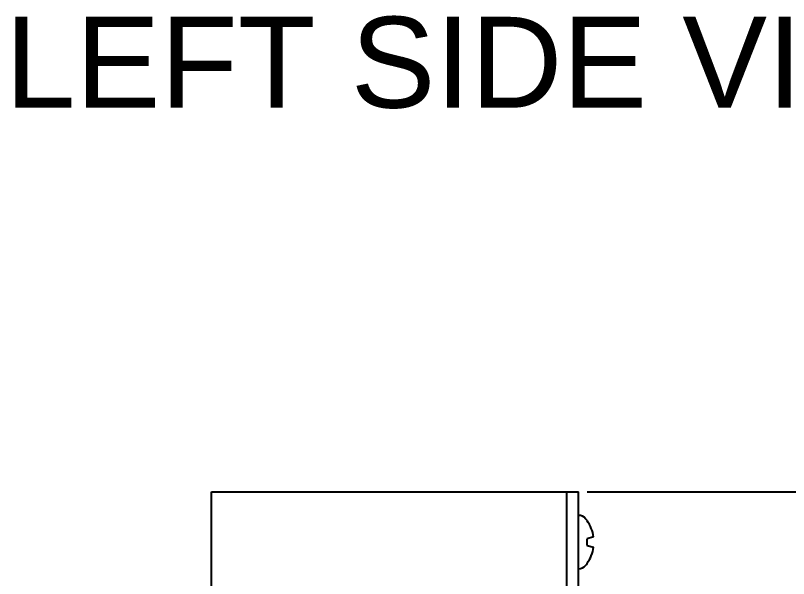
# Model space of a CAD drawing. Header units: inches. Extents: x 0 to 102, y 0 to 66.
# Drawn here: x 24.51 to 29.9, y 13.25 to 17.18 of the extents above; entities that cross this region are included whole.
import ezdxf

# ---------------------------------------------------------------- set-up
doc = ezdxf.new("R2010")
doc.units = ezdxf.units.IN
doc.header["$MEASUREMENT"] = 0
doc.linetypes.add('SLD-Solid', pattern=[0])
doc.layers.add('DIMENSIONS', color=7, linetype='Continuous')
doc.styles.add('SLDTEXTSTYLE0', font='arial.ttf', dxfattribs={"width": 0.948})
doc.styles.get("Standard").update_dxf_attribs({"font": 'arial.ttf'})
doc.dimstyles.new('SLDDIMSTYLE0', dxfattribs={"dimtxt": 0.194141, "dimasz": 0.194141, "dimexe": 0, "dimexo": 0.0625, "dimgap": 0.048535, "dimtad": 0, "dimtih": 1, "dimtoh": 1, "dimdec": 4, "dimrnd": 1e-09, "dimzin": 12, "dimdsep": 46, "dimtxsty": 'SLDTEXTSTYLE0', "dimsah": 1, "dimcen": 0.09, "dimadec": 0, "dimazin": 3, "dimtfac": 1, "dimtdec": 4, "dimtofl": 0, "dimtmove": 0, "dimatfit": 3, "dimfxl": 1, "dimfrac": 2, "dimtolj": 1, "dimtzin": 12, "dimarcsym": 0})

# ---------------------------------------------------------------- blocks, each defined once
blk = doc.blocks.new('*D26')
at = {"color": 0, "linetype": 'SLD-Solid', "lineweight": -2, "transparency": 16777216}
for p, q in [((28.4975, 13.855), (30.5211, 13.855)), ((30.5211, 12.755), (30.5211, 10.4728)), ((30.5211, 7.225), (30.5211, 9.5072)), ((27.9125, 6.125), (30.5211, 6.125))]:
    blk.add_line(p, q, dxfattribs=at)
at = {"color": 0, "linetype": 'SLD-Solid', "transparency": 16777216}
for points in [[(30.3378, 12.755), (30.7044, 12.755), (30.5211, 13.855)], [(30.3378, 7.225), (30.7044, 7.225), (30.5211, 6.125)]]:
    blk.add_solid(points, dxfattribs=at)
at = {"layer": 'Defpoints', "color": 0, "linetype": 'SLD-Solid', "transparency": 16777216}
for p in [(28.435, 13.855), (30.5211, 13.855), (27.85, 6.125)]:
    blk.add_point(p, dxfattribs=at)
at = {"color": 0, "linetype": 'SLD-Solid', "lineweight": 18, "transparency": 16777216, "insert": (30.5211, 10.4243), "char_height": 0.85, "attachment_point": 2, "style": 'SLDTEXTSTYLE0'}
blk.add_mtext('\\A1;7.73"', dxfattribs=at)

msp = doc.modelspace()

# ---------------------------------------------------------------- linework, layer by layer
at = {"color": 7, "linetype": 'SLD-Solid', "lineweight": 25}
for p, q in [((25.87503, 12.615), (25.87503, 13.855)), ((25.87503, 13.855), (28.35503, 13.855)), ((28.35503, 12.615), (28.35503, 13.855)), ((28.35503, 13.855), (28.43503, 13.855)), ((28.43503, 12.615), (28.43503, 13.855)), ((28.49671, 13.65439), (28.49555, 13.65408)), ((28.54142, 13.5408), (28.49555, 13.52851)), ((28.49555, 13.48149), (28.54142, 13.4692)), ((28.49555, 13.35592), (28.49671, 13.35561))]:
    msp.add_line(p, q, dxfattribs=at)
for centre, radius, start, end in [((28.43503, 13.62367), 0.06733, 40.91676, 90), ((28.29811, 13.505), 0.24852, 36.95175, 40.91676), ((28.29231, 13.50587), 0.25155, 7.98338, 36.10133), ((28.25813, 13.505), 0.23858, 354.34397, 5.65603), ((28.29231, 13.50413), 0.25155, 323.89867, 352.01662), ((28.43503, 13.38633), 0.06733, 270, 319.08324), ((28.29811, 13.505), 0.24852, 319.08324, 323.04825)]:
    msp.add_arc(centre, radius, start, end, dxfattribs=at)

# ---------------------------------------------------------------- texts
at = {"layer": 'DIMENSIONS', "color": 2, "linetype": 'Continuous', "insert": (27.92976, 17.17226), "char_height": 0.6343284, "width": 6.9752538, "attachment_point": 2, "line_spacing_factor": 0.9}
msp.add_mtext('LEFT SIDE VIEW', dxfattribs=at)

# ---------------------------------------------------------------- dimensions: what is measured, and where the dimension line sits
at = {"color": 2, "linetype": 'SLD-Solid', "lineweight": 18}
dim = msp.add_linear_dim(base=(30.52109, 13.855), p1=(27.85003, 6.125), p2=(28.43503, 13.855), angle=90, text='<>"', dimstyle='SLDDIMSTYLE0', override={"dimtxt": 0.85, "dimasz": 1.1}, dxfattribs=at)
dim.commit()
dim.dimension.update_dxf_attribs({"geometry": '*D26', "text_midpoint": (30.52109, 9.99), "dimtype": 160})

doc.saveas('drawing.dxf')
